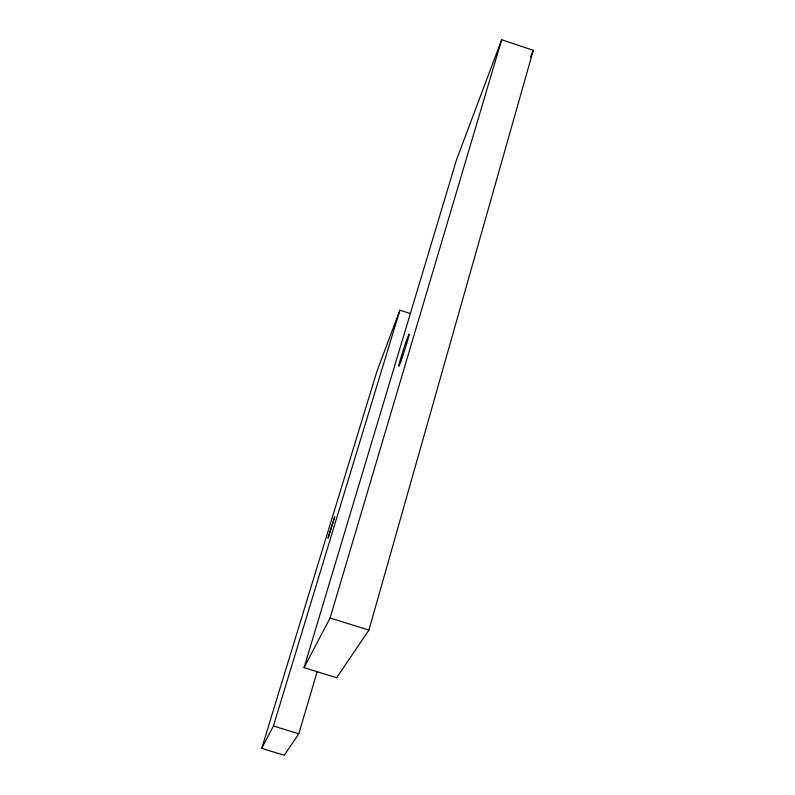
<?xml version="1.0" encoding="UTF-8"?>
<svg xmlns="http://www.w3.org/2000/svg" width="795" height="795" viewBox="0 0 795 795"><rect width="100%" height="100%" fill="white"/><g stroke="black" fill="none" stroke-linecap="round" stroke-linejoin="round"><path stroke-width="1.19" d="M334.675 517.078L328.007 538.165L334.705 516.939M368.92 630.087L533.296 50.294L501.685 39.75L456.559 159.666L304.048 667.661L336.702 677.738L368.92 630.087L330.094 618.023L304.048 667.661M410.369 313.578L399.905 310.199L377.138 370.709L261.704 748.363L284.282 755.25L298.791 733.805L317.086 671.924M330.094 618.023L501.685 39.75M261.704 748.363L273.42 726.034L399.905 310.199M530.454 57.121L533.296 50.294M273.42 726.034L298.791 733.805M401.028 360.94A16.963 0.676 -72.2 0 0 409.187 334.297A16.963 0.676 -72.2 0 0 401.733 354.997A16.963 0.676 -72.2 0 0 401.028 360.94"/></g></svg>
